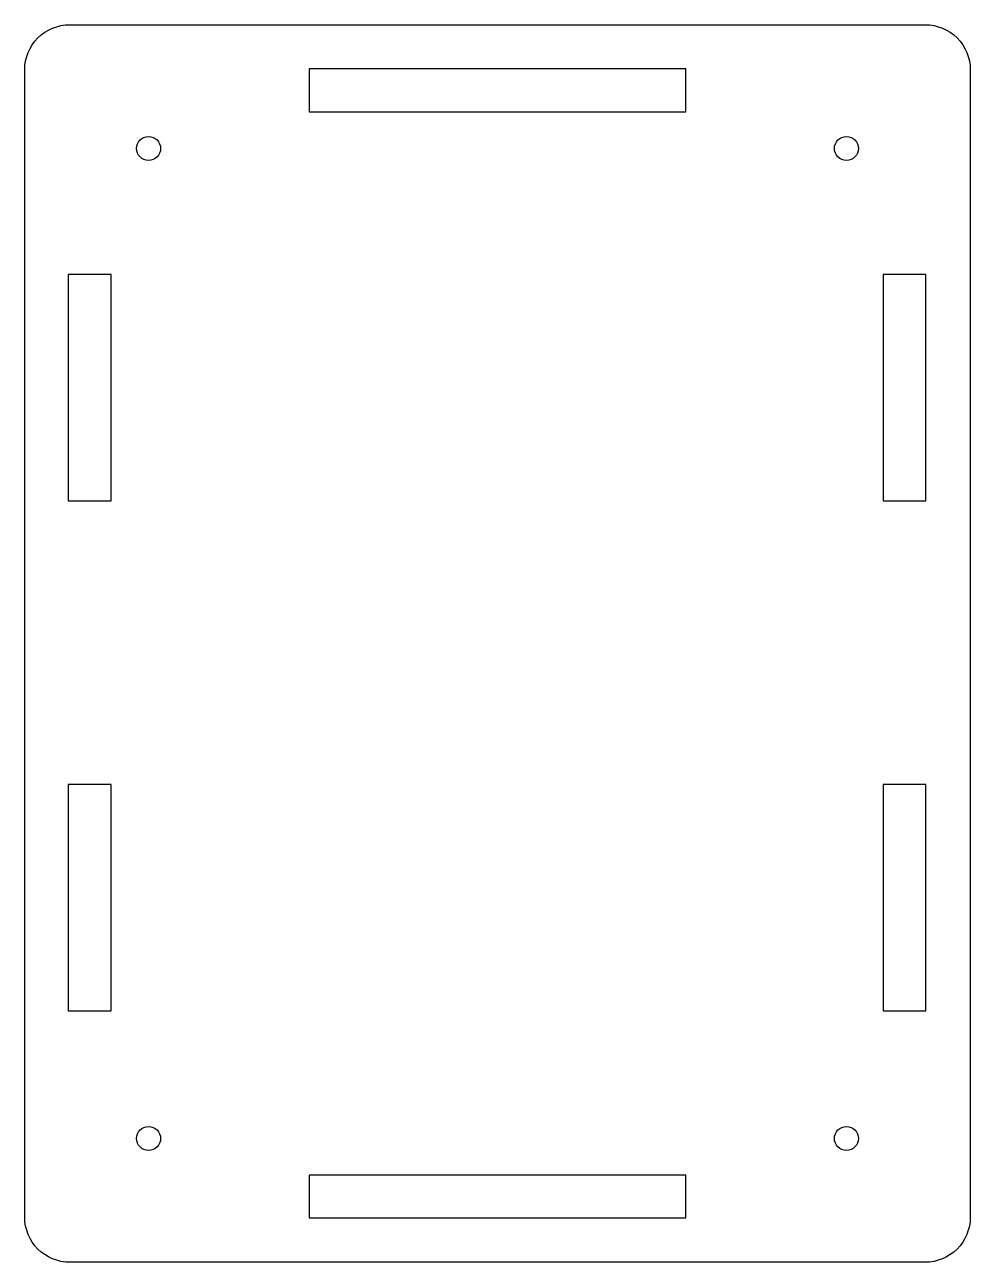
# Model space of a CAD drawing. Header units: millimetres. Extents: x -168 to -42, y -39 to 126.
import ezdxf

# ---------------------------------------------------------------- set-up
doc = ezdxf.new("R2010")
doc.units = ezdxf.units.MM
doc.layers.get('0').update_dxf_attribs({"linetype": 'CONTINUOUS'})

msp = doc.modelspace()

# ---------------------------------------------------------------- linework, layer by layer
msp.add_lwpolyline([(-168, -33.37), (-168, 119.63, -0.414214), (-162, 125.63), (-48, 125.63, -0.414214), (-42, 119.63), (-42, -33.37, -0.414214), (-48, -39.37), (-162, -39.37, -0.414214)], format="xyb", close=True)
for points in [[(-79.9, 114.03), (-79.9, 119.73), (-130.1, 119.73), (-130.1, 114.03)], [(-156.5, 62.13), (-156.5, 92.33), (-162.2, 92.33), (-162.2, 62.13)], [(-47.9, 62.13), (-47.9, 92.33), (-53.6, 92.33), (-53.6, 62.13)], [(-162.2, -5.87), (-156.5, -5.87), (-156.5, 24.33), (-162.2, 24.33)], [(-53.6, 24.33), (-53.6, -5.87), (-47.9, -5.87), (-47.9, 24.33)], [(-79.9, -27.77), (-130.1, -27.77), (-130.1, -33.47), (-79.9, -33.47)]]:
    msp.add_lwpolyline(points, close=True)
for centre in [(-151.5, 109.13), (-58.5, 109.13), (-151.5, -22.87), (-58.5, -22.87)]:
    msp.add_circle(centre, 1.6)

doc.saveas('drawing.dxf')
